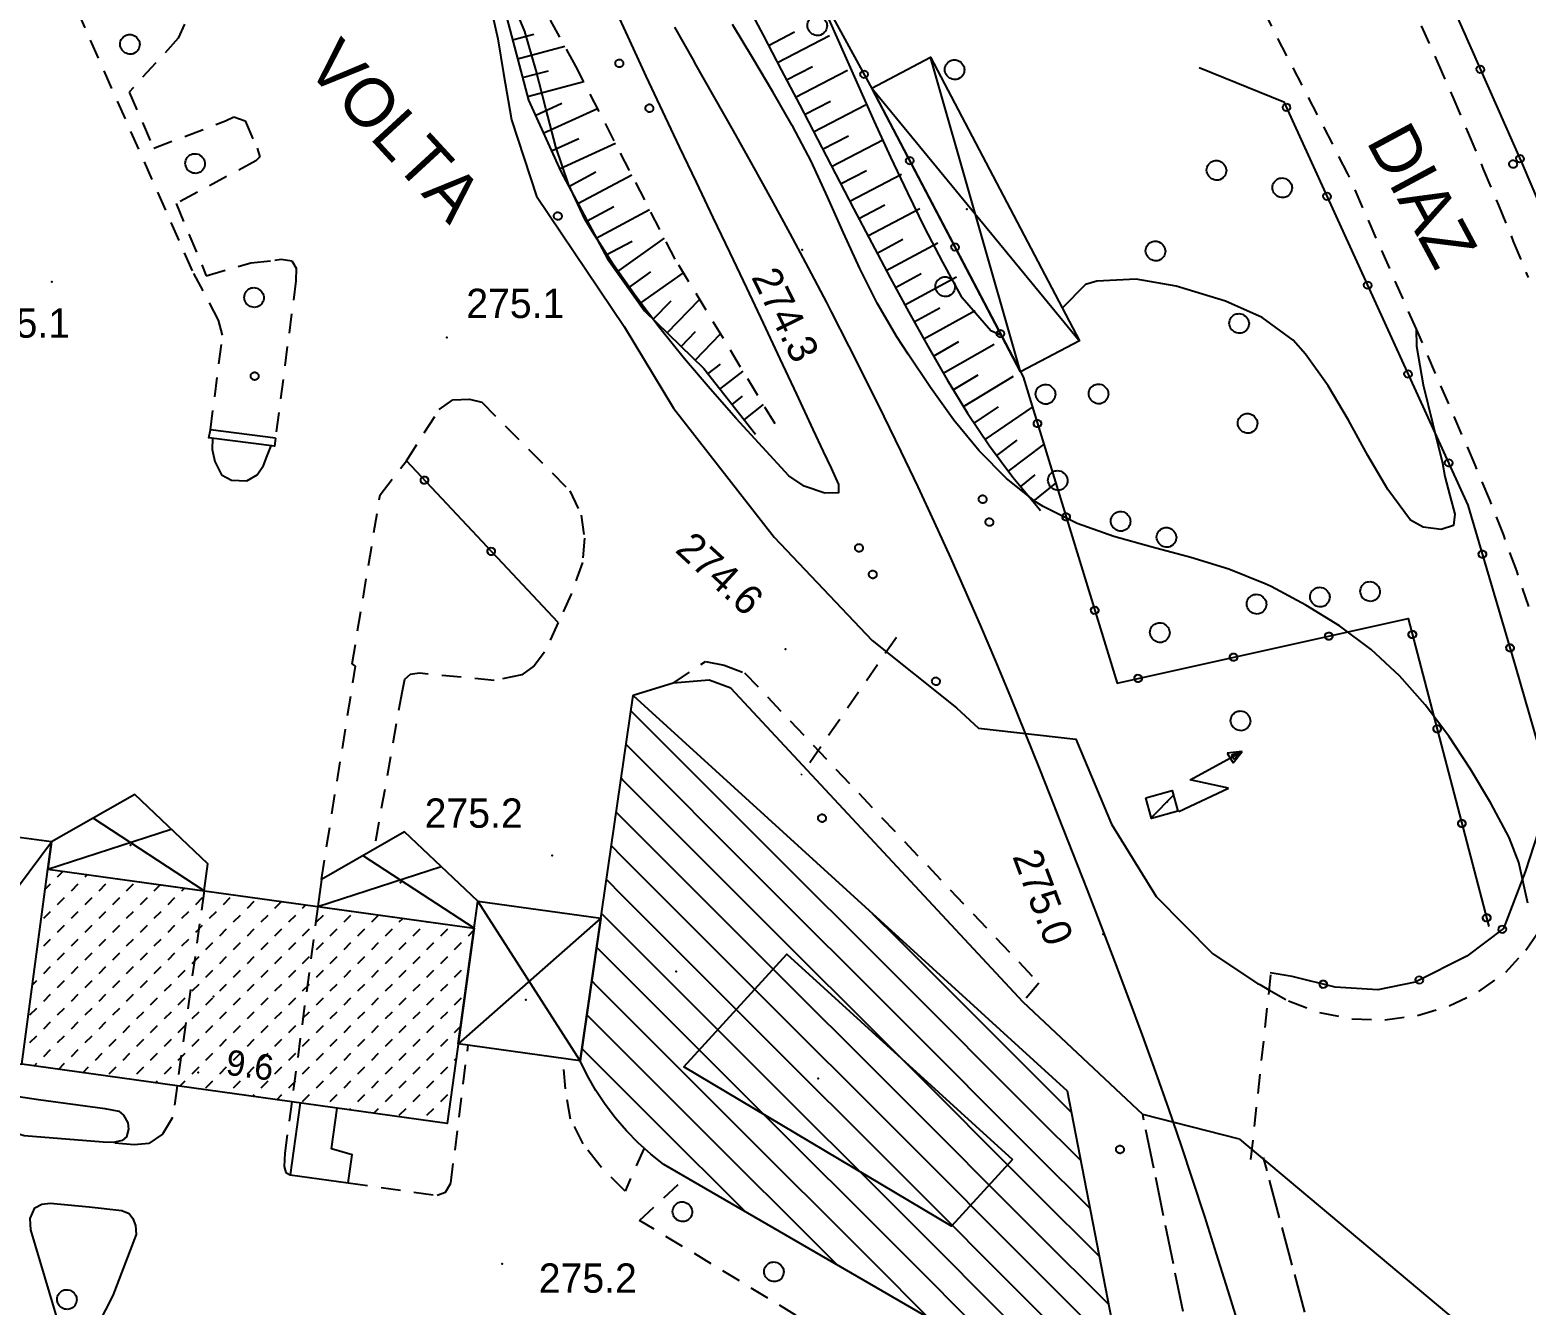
# Model space of a CAD drawing. Extents: x 1518652 to 1519378, y 5069750 to 5070202.
# Drawn here: x 1518920 to 1518996.6, y 5070008.9 to 5070074.2 of the extents above; entities that cross this region are included whole.
import ezdxf

# ---------------------------------------------------------------- set-up
doc = ezdxf.new("R2010")
doc.units = 0
doc.header["$MEASUREMENT"] = 0
for name, pattern in [('L04', [0]), ('L05', [0]), ('L10', [1.7, 1, -0.7]), ('L11', [2.5, 2, -0.5])]:
    doc.linetypes.add(name, pattern=pattern)
for name, color, linetype in [('1100_FSbinario', 5, 'Continuous'), ('1234_FSPassliv', 2, 'L10'), ('2310_SU', 2, 'Continuous'), ('2321_PEDmarciap', 1, 'L10'), ('2323_PEDspartit', 1, 'Continuous'), ('3007_TETTOIE', 2, 'Continuous'), ('3009_VolumiTec', 2, 'Continuous'), ('3016_BOXmur', 2, 'Continuous'), ('3040_CARRAI', 2, 'L10'), ('3050_MURO', 1, 'Continuous'), ('3051_MURIdivis', 1, 'L05'), ('3054_CANCmuro', 1, 'L04'), ('3415_EDInuffici', 3, 'Continuous'), ('3844_ILL', 4, 'Continuous'), ('3854_MTtr', 4, 'Continuous'), ('3856_CABINEaper', 2, 'Continuous'), ('5100_ALBERO', 1, 'Continuous'), ('5300_LIMcoltagr', 1, 'L11'), ('5651_VIALETTI', 1, 'L10'), ('7012_CLInter', 6, 'Continuous'), ('7111_SCARciglio', 1, 'Continuous'), ('7112_SCARpiede', 1, 'L10'), ('7113_SCARvest', 6, 'Continuous'), ('8321_PQTerra', 2, 'Continuous'), ('8322_Qmpiede', 2, 'Continuous'), ('8324_altezza', 1, 'Continuous'), ('SCM_Campiture', 1, 'Continuous'), ('SCM_Diagonali', 6, 'Continuous'), ('T301_ViabUrb', 2, 'Continuous')]:
    doc.layers.add(name, color=color, linetype=linetype)
doc.styles.add('Style00', font='Leroy', dxfattribs={"height": 0.2})

# ---------------------------------------------------------------- blocks, each defined once
blk = doc.blocks.new('S37')
at = {"linetype": 'Continuous'}
for p, q in [((-0.99, -0.01), (-0.97, 0.17)), ((-0.97, 0.17), (-0.93, 0.33)), ((-0.93, 0.33), (-0.87, 0.47)), ((-0.87, 0.47), (-0.79, 0.6)), ((-0.79, 0.6), (-0.68, 0.71)), ((-0.68, 0.71), (-0.58, 0.8)), ((-0.58, 0.8), (-0.49, 0.87)), ((-0.49, 0.87), (-0.37, 0.93)), ((-0.37, 0.93), (-0.26, 0.97)), ((-0.26, 0.97), (-0.13, 0.99)), ((-0.13, 0.99), (-0.01, 1)), ((-0.01, 1), (0.15, 0.99)), ((0.15, 0.99), (0.35, 0.94)), ((0.35, 0.94), (0.55, 0.82)), ((0.55, 0.82), (0.68, 0.73)), ((0.68, 0.73), (0.77, 0.62)), ((0.77, 0.62), (0.87, 0.5)), ((0.87, 0.5), (0.93, 0.39)), ((0.93, 0.39), (0.99, 0.23)), ((0.99, 0.23), (1.01, 0.09)), ((1.01, 0.09), (1.03, -0.03)), ((-0.97, -0.15), (-0.99, -0.01)), ((-0.94, -0.26), (-0.97, -0.15)), ((-0.9, -0.4), (-0.94, -0.26)), ((-0.84, -0.51), (-0.9, -0.4)), ((-0.78, -0.61), (-0.84, -0.51)), ((-0.66, -0.71), (-0.78, -0.61)), ((-0.57, -0.8), (-0.66, -0.71)), ((-0.49, -0.87), (-0.57, -0.8)), ((-0.36, -0.93), (-0.49, -0.87)), ((-0.22, -0.98), (-0.36, -0.93)), ((-0.06, -1.01), (-0.22, -0.98)), ((0.07, -1.02), (-0.06, -1.01)), ((0.22, -1.01), (0.07, -1.02)), ((0.36, -0.97), (0.22, -1.01)), ((0.52, -0.89), (0.36, -0.97)), ((0.65, -0.81), (0.52, -0.89)), ((0.78, -0.68), (0.65, -0.81)), ((0.87, -0.56), (0.78, -0.68)), ((0.93, -0.45), (0.87, -0.56)), ((0.98, -0.3), (0.93, -0.45)), ((1.01, -0.17), (0.98, -0.3)), ((1.03, -0.03), (1.01, -0.17))]:
    blk.add_line(p, q, dxfattribs=at)
blk = doc.blocks.new('Q0050013')
at = {"linetype": 'Continuous'}
for p, q in [((-0.194, -0.003), (-0.17, 0.098)), ((-0.17, 0.098), (-0.099, 0.169)), ((-0.099, 0.169), (-0.001, 0.195)), ((-0.001, 0.195), (0.096, 0.17)), ((0.096, 0.17), (0.169, 0.1)), ((0.169, 0.1), (0.197, -0.001)), ((-0.162, -0.108), (-0.194, -0.003)), ((-0.096, -0.171), (-0.162, -0.108)), ((0.001, -0.196), (-0.096, -0.171)), ((0.097, -0.17), (0.001, -0.196)), ((0.168, -0.1), (0.097, -0.17)), ((0.197, -0.001), (0.168, -0.1))]:
    blk.add_line(p, q, dxfattribs=at)
blk = doc.blocks.new('CAMP_25B04204')
at = {"layer": 'SCM_Campiture', "linetype": 'Continuous'}
blk.add_line((1518977.438, 5070033.897), (1518978.577, 5070035.036), dxfattribs=at)
blk = doc.blocks.new('CAMP_71906FF9')
at = {"layer": 'SCM_Campiture', "linetype": 'Continuous'}
for p, q in [((1518921.453, 5070030.854), (1518921.742, 5070031.143)), ((1518920.817, 5070030.217), (1518921.1, 5070030.5)), ((1518922.16, 5070030.147), (1518922.514, 5070030.5)), ((1518922.868, 5070030.854), (1518922.984, 5070030.97)), ((1518923.575, 5070030.147), (1518923.928, 5070030.5)), ((1518924.989, 5070030.147), (1518925.342, 5070030.5)), ((1518926.403, 5070030.147), (1518926.709, 5070030.453)), ((1518927.817, 5070030.147), (1518927.951, 5070030.28)), ((1518921.453, 5070029.44), (1518921.807, 5070029.793)), ((1518922.868, 5070029.44), (1518923.221, 5070029.793)), ((1518924.282, 5070029.44), (1518924.635, 5070029.793)), ((1518925.696, 5070029.44), (1518926.05, 5070029.793)), ((1518927.11, 5070029.44), (1518927.464, 5070029.793)), ((1518928.524, 5070029.44), (1518928.878, 5070029.793)), ((1518929.939, 5070029.44), (1518930.292, 5070029.793)), ((1518931.168, 5070029.255), (1518931.521, 5070029.608)), ((1518932.582, 5070029.255), (1518932.917, 5070029.59)), ((1518920.746, 5070028.733), (1518921.1, 5070029.086)), ((1518922.16, 5070028.733), (1518922.514, 5070029.086)), ((1518923.575, 5070028.733), (1518923.928, 5070029.086)), ((1518924.989, 5070028.733), (1518925.342, 5070029.086)), ((1518926.403, 5070028.733), (1518926.757, 5070029.086)), ((1518927.817, 5070028.733), (1518928.171, 5070029.086)), ((1518929.232, 5070028.733), (1518929.585, 5070029.086)), ((1518930.461, 5070028.547), (1518930.814, 5070028.901)), ((1518931.875, 5070028.547), (1518932.228, 5070028.901)), ((1518933.289, 5070028.547), (1518933.643, 5070028.901)), ((1518933.996, 5070029.255), (1518934.159, 5070029.417)), ((1518934.703, 5070028.547), (1518935.057, 5070028.901)), ((1518936.117, 5070028.547), (1518936.471, 5070028.901)), ((1518937.532, 5070028.547), (1518937.884, 5070028.9)), ((1518938.946, 5070028.547), (1518939.126, 5070028.727)), ((1518921.453, 5070028.025), (1518921.807, 5070028.379)), ((1518922.868, 5070028.025), (1518923.221, 5070028.379)), ((1518924.282, 5070028.025), (1518924.635, 5070028.379)), ((1518925.696, 5070028.025), (1518926.05, 5070028.379)), ((1518927.11, 5070028.025), (1518927.464, 5070028.379)), ((1518928.524, 5070028.025), (1518928.878, 5070028.379)), ((1518929.753, 5070027.84), (1518930.107, 5070028.194)), ((1518931.168, 5070027.84), (1518931.521, 5070028.194)), ((1518932.582, 5070027.84), (1518932.935, 5070028.194)), ((1518933.996, 5070027.84), (1518934.35, 5070028.194)), ((1518935.41, 5070027.84), (1518935.764, 5070028.194)), ((1518936.825, 5070027.84), (1518937.178, 5070028.194)), ((1518938.239, 5070027.84), (1518938.592, 5070028.194)), ((1518939.653, 5070027.84), (1518940.007, 5070028.194)), ((1518940.36, 5070028.547), (1518940.367, 5070028.555)), ((1518941.067, 5070027.84), (1518941.421, 5070028.194)), ((1518942.481, 5070027.84), (1518942.76, 5070028.119)), ((1518920.746, 5070027.318), (1518921.1, 5070027.672)), ((1518922.16, 5070027.318), (1518922.514, 5070027.672)), ((1518923.575, 5070027.318), (1518923.928, 5070027.672)), ((1518924.989, 5070027.318), (1518925.342, 5070027.672)), ((1518926.403, 5070027.318), (1518926.757, 5070027.672)), ((1518927.817, 5070027.318), (1518928.171, 5070027.672)), ((1518929.046, 5070027.133), (1518929.4, 5070027.487)), ((1518930.461, 5070027.133), (1518930.814, 5070027.487)), ((1518931.875, 5070027.133), (1518932.228, 5070027.487)), ((1518933.289, 5070027.133), (1518933.643, 5070027.487)), ((1518934.703, 5070027.133), (1518935.057, 5070027.487)), ((1518936.117, 5070027.133), (1518936.471, 5070027.487)), ((1518937.532, 5070027.133), (1518937.885, 5070027.487)), ((1518938.946, 5070027.133), (1518939.299, 5070027.487)), ((1518940.36, 5070027.133), (1518940.714, 5070027.487)), ((1518941.774, 5070027.133), (1518942.128, 5070027.487)), ((1518920.383, 5070026.955), (1518920.393, 5070026.965)), ((1518921.453, 5070026.611), (1518921.807, 5070026.965)), ((1518922.868, 5070026.611), (1518923.221, 5070026.965)), ((1518924.282, 5070026.611), (1518924.635, 5070026.965)), ((1518925.696, 5070026.611), (1518926.05, 5070026.965)), ((1518927.11, 5070026.611), (1518927.464, 5070026.965)), ((1518928.339, 5070026.426), (1518928.693, 5070026.78)), ((1518929.753, 5070026.426), (1518930.107, 5070026.78)), ((1518931.168, 5070026.426), (1518931.521, 5070026.78)), ((1518932.582, 5070026.426), (1518932.935, 5070026.78)), ((1518933.996, 5070026.426), (1518934.35, 5070026.78)), ((1518935.41, 5070026.426), (1518935.764, 5070026.78)), ((1518936.825, 5070026.426), (1518937.178, 5070026.78)), ((1518938.239, 5070026.426), (1518938.592, 5070026.78)), ((1518939.653, 5070026.426), (1518940.007, 5070026.78)), ((1518941.067, 5070026.426), (1518941.421, 5070026.78)), ((1518942.481, 5070026.426), (1518942.532, 5070026.477)), ((1518920.746, 5070025.904), (1518921.1, 5070026.258)), ((1518922.16, 5070025.904), (1518922.514, 5070026.258)), ((1518923.575, 5070025.904), (1518923.928, 5070026.258)), ((1518924.989, 5070025.904), (1518925.342, 5070026.258)), ((1518926.403, 5070025.904), (1518926.757, 5070026.258)), ((1518927.632, 5070025.719), (1518927.986, 5070026.073)), ((1518929.046, 5070025.719), (1518929.4, 5070026.073)), ((1518930.461, 5070025.719), (1518930.814, 5070026.073)), ((1518931.875, 5070025.719), (1518932.228, 5070026.073)), ((1518933.289, 5070025.719), (1518933.643, 5070026.073)), ((1518934.703, 5070025.719), (1518935.057, 5070026.073)), ((1518936.117, 5070025.719), (1518936.471, 5070026.073)), ((1518937.532, 5070025.719), (1518937.885, 5070026.073)), ((1518938.946, 5070025.719), (1518939.299, 5070026.073)), ((1518940.36, 5070025.719), (1518940.714, 5070026.073)), ((1518941.774, 5070025.719), (1518942.128, 5070026.073)), ((1518920.166, 5070025.324), (1518920.393, 5070025.551)), ((1518921.453, 5070025.197), (1518921.807, 5070025.551)), ((1518922.868, 5070025.197), (1518923.221, 5070025.551)), ((1518924.282, 5070025.197), (1518924.635, 5070025.551)), ((1518925.696, 5070025.197), (1518926.05, 5070025.551)), ((1518926.925, 5070025.012), (1518927.279, 5070025.365)), ((1518928.339, 5070025.012), (1518928.693, 5070025.365)), ((1518929.753, 5070025.012), (1518930.107, 5070025.365)), ((1518931.168, 5070025.012), (1518931.521, 5070025.365)), ((1518932.582, 5070025.012), (1518932.935, 5070025.365)), ((1518933.996, 5070025.012), (1518934.35, 5070025.365)), ((1518935.41, 5070025.012), (1518935.764, 5070025.365)), ((1518936.825, 5070025.012), (1518937.178, 5070025.365)), ((1518938.239, 5070025.012), (1518938.592, 5070025.365)), ((1518939.653, 5070025.012), (1518940.007, 5070025.365)), ((1518941.067, 5070025.012), (1518941.421, 5070025.365)), ((1518920.039, 5070023.783), (1518920.393, 5070024.136)), ((1518920.746, 5070024.49), (1518921.1, 5070024.843)), ((1518921.453, 5070023.783), (1518921.807, 5070024.136)), ((1518922.16, 5070024.49), (1518922.514, 5070024.843)), ((1518922.868, 5070023.783), (1518923.221, 5070024.136)), ((1518923.575, 5070024.49), (1518923.928, 5070024.843)), ((1518924.282, 5070023.783), (1518924.635, 5070024.136)), ((1518924.989, 5070024.49), (1518925.342, 5070024.843)), ((1518926.218, 5070024.305), (1518926.572, 5070024.658)), ((1518927.632, 5070024.305), (1518927.986, 5070024.658)), ((1518929.046, 5070024.305), (1518929.4, 5070024.658)), ((1518930.461, 5070024.305), (1518930.814, 5070024.658)), ((1518931.875, 5070024.305), (1518932.228, 5070024.658)), ((1518933.289, 5070024.305), (1518933.643, 5070024.658)), ((1518934.703, 5070024.305), (1518935.057, 5070024.658)), ((1518936.117, 5070024.305), (1518936.471, 5070024.658)), ((1518937.532, 5070024.305), (1518937.885, 5070024.658)), ((1518938.946, 5070024.305), (1518939.299, 5070024.658)), ((1518940.36, 5070024.305), (1518940.714, 5070024.658)), ((1518941.774, 5070024.305), (1518942.128, 5070024.658)), ((1518920.746, 5070023.076), (1518921.1, 5070023.429)), ((1518922.16, 5070023.076), (1518922.514, 5070023.429)), ((1518923.575, 5070023.076), (1518923.928, 5070023.429)), ((1518925.511, 5070023.598), (1518925.864, 5070023.951)), ((1518926.925, 5070023.598), (1518927.279, 5070023.951)), ((1518928.339, 5070023.598), (1518928.693, 5070023.951)), ((1518929.753, 5070023.598), (1518930.107, 5070023.951)), ((1518931.168, 5070023.598), (1518931.521, 5070023.951)), ((1518932.582, 5070023.598), (1518932.935, 5070023.951)), ((1518933.996, 5070023.598), (1518934.35, 5070023.951)), ((1518935.41, 5070023.598), (1518935.764, 5070023.951)), ((1518936.825, 5070023.598), (1518937.178, 5070023.951)), ((1518938.239, 5070023.598), (1518938.592, 5070023.951)), ((1518939.653, 5070023.598), (1518940.007, 5070023.951)), ((1518941.067, 5070023.598), (1518941.421, 5070023.951)), ((1518920.039, 5070022.369), (1518920.393, 5070022.722)), ((1518921.453, 5070022.369), (1518921.807, 5070022.722)), ((1518922.868, 5070022.369), (1518923.221, 5070022.722)), ((1518924.804, 5070022.891), (1518925.157, 5070023.244)), ((1518926.218, 5070022.891), (1518926.572, 5070023.244)), ((1518927.632, 5070022.891), (1518927.986, 5070023.244)), ((1518929.046, 5070022.891), (1518929.4, 5070023.244)), ((1518930.461, 5070022.891), (1518930.814, 5070023.244)), ((1518931.875, 5070022.891), (1518932.228, 5070023.244)), ((1518933.289, 5070022.891), (1518933.643, 5070023.244)), ((1518934.703, 5070022.891), (1518935.057, 5070023.244)), ((1518936.117, 5070022.891), (1518936.471, 5070023.244)), ((1518937.532, 5070022.891), (1518937.885, 5070023.244)), ((1518938.946, 5070022.891), (1518939.299, 5070023.244)), ((1518940.36, 5070022.891), (1518940.714, 5070023.244)), ((1518941.774, 5070022.891), (1518942.077, 5070023.193)), ((1518920.746, 5070021.661), (1518921.1, 5070022.015)), ((1518922.16, 5070021.661), (1518922.514, 5070022.015)), ((1518923.39, 5070021.476), (1518923.743, 5070021.83)), ((1518924.097, 5070022.183), (1518924.45, 5070022.537)), ((1518924.804, 5070021.476), (1518925.157, 5070021.83)), ((1518925.511, 5070022.183), (1518925.864, 5070022.537)), ((1518926.218, 5070021.476), (1518926.572, 5070021.83)), ((1518926.925, 5070022.183), (1518927.279, 5070022.537)), ((1518927.632, 5070021.476), (1518927.986, 5070021.83)), ((1518928.339, 5070022.183), (1518928.693, 5070022.537)), ((1518929.046, 5070021.476), (1518929.4, 5070021.83)), ((1518929.753, 5070022.183), (1518930.107, 5070022.537)), ((1518930.461, 5070021.476), (1518930.814, 5070021.83)), ((1518931.168, 5070022.183), (1518931.521, 5070022.537)), ((1518931.875, 5070021.476), (1518932.228, 5070021.83)), ((1518932.582, 5070022.183), (1518932.935, 5070022.537)), ((1518933.289, 5070021.476), (1518933.643, 5070021.83)), ((1518933.996, 5070022.183), (1518934.35, 5070022.537)), ((1518934.703, 5070021.476), (1518935.057, 5070021.83)), ((1518935.41, 5070022.183), (1518935.764, 5070022.537)), ((1518936.117, 5070021.476), (1518936.471, 5070021.83)), ((1518936.825, 5070022.183), (1518937.178, 5070022.537)), ((1518937.532, 5070021.476), (1518937.885, 5070021.83)), ((1518938.239, 5070022.183), (1518938.592, 5070022.537)), ((1518938.946, 5070021.476), (1518939.299, 5070021.83)), ((1518939.653, 5070022.183), (1518940.007, 5070022.537)), ((1518940.36, 5070021.476), (1518940.714, 5070021.83)), ((1518941.067, 5070022.183), (1518941.421, 5070022.537)), ((1518920.256, 5070021.171), (1518920.393, 5070021.308)), ((1518921.497, 5070020.998), (1518921.807, 5070021.308)), ((1518922.739, 5070020.826), (1518923.036, 5070021.123)), ((1518924.097, 5070020.769), (1518924.45, 5070021.123)), ((1518925.511, 5070020.769), (1518925.864, 5070021.123)), ((1518926.925, 5070020.769), (1518927.279, 5070021.123)), ((1518928.339, 5070020.769), (1518928.693, 5070021.123)), ((1518929.753, 5070020.769), (1518930.107, 5070021.123)), ((1518931.168, 5070020.769), (1518931.521, 5070021.123)), ((1518932.582, 5070020.769), (1518932.935, 5070021.123)), ((1518933.996, 5070020.769), (1518934.35, 5070021.123)), ((1518935.41, 5070020.769), (1518935.764, 5070021.123)), ((1518936.825, 5070020.769), (1518937.178, 5070021.123)), ((1518938.239, 5070020.769), (1518938.592, 5070021.123)), ((1518939.653, 5070020.769), (1518940.007, 5070021.123)), ((1518941.067, 5070020.769), (1518941.421, 5070021.123)), ((1518941.774, 5070021.476), (1518941.849, 5070021.551)), ((1518926.464, 5070020.308), (1518926.572, 5070020.416)), ((1518927.705, 5070020.135), (1518927.986, 5070020.416)), ((1518929.046, 5070020.062), (1518929.4, 5070020.416)), ((1518930.461, 5070020.062), (1518930.814, 5070020.416)), ((1518931.875, 5070020.062), (1518932.228, 5070020.416)), ((1518933.289, 5070020.062), (1518933.643, 5070020.416)), ((1518934.703, 5070020.062), (1518935.057, 5070020.416)), ((1518936.117, 5070020.062), (1518936.471, 5070020.416)), ((1518937.532, 5070020.062), (1518937.885, 5070020.416)), ((1518938.946, 5070020.062), (1518939.299, 5070020.416)), ((1518940.36, 5070020.062), (1518940.714, 5070020.416)), ((1518931.43, 5070019.618), (1518931.521, 5070019.709)), ((1518932.672, 5070019.445), (1518932.935, 5070019.709)), ((1518933.996, 5070019.355), (1518934.35, 5070019.709)), ((1518935.41, 5070019.355), (1518935.764, 5070019.709)), ((1518936.825, 5070019.355), (1518937.178, 5070019.709)), ((1518938.239, 5070019.355), (1518938.592, 5070019.709)), ((1518939.653, 5070019.355), (1518940.007, 5070019.709)), ((1518941.067, 5070019.355), (1518941.421, 5070019.709)), ((1518936.397, 5070018.927), (1518936.471, 5070019.001)), ((1518937.639, 5070018.755), (1518937.885, 5070019.001)), ((1518938.946, 5070018.648), (1518939.299, 5070019.001)), ((1518940.36, 5070018.648), (1518940.714, 5070019.001)), ((1518941.364, 5070018.237), (1518941.393, 5070018.267))]:
    blk.add_line(p, q, dxfattribs=at)
blk = doc.blocks.new('CAMP_F922165A')
at = {"layer": 'SCM_Campiture', "linetype": 'Continuous'}
for p, q in [((1518957.44, 5070032.719), (1518950.802, 5070039.357)), ((1518957.44, 5070030.739), (1518950.551, 5070037.628)), ((1518950.369, 5070035.83), (1518950.301, 5070035.899)), ((1518957.44, 5070028.759), (1518950.369, 5070035.83)), ((1518950.369, 5070033.851), (1518950.05, 5070034.17)), ((1518957.44, 5070026.779), (1518950.369, 5070033.851)), ((1518964.511, 5070025.648), (1518957.44, 5070032.719)), ((1518950.369, 5070031.871), (1518949.799, 5070032.441)), ((1518957.44, 5070024.8), (1518950.369, 5070031.871)), ((1518950.369, 5070029.891), (1518949.548, 5070030.712)), ((1518964.511, 5070023.668), (1518957.44, 5070030.739)), ((1518957.44, 5070022.82), (1518950.369, 5070029.891)), ((1518950.369, 5070027.911), (1518949.297, 5070028.983)), ((1518964.511, 5070021.688), (1518957.44, 5070028.759)), ((1518964.511, 5070027.628), (1518963.172, 5070028.967)), ((1518950.369, 5070025.931), (1518949.046, 5070027.254)), ((1518957.44, 5070020.84), (1518950.369, 5070027.911)), ((1518971.583, 5070020.557), (1518964.511, 5070027.628)), ((1518964.511, 5070019.708), (1518957.44, 5070026.779)), ((1518957.44, 5070018.86), (1518950.369, 5070025.931)), ((1518971.583, 5070018.577), (1518964.511, 5070025.648)), ((1518949.036, 5070025.284), (1518948.795, 5070025.525)), ((1518956.107, 5070018.213), (1518949.036, 5070025.284)), ((1518964.511, 5070017.729), (1518957.44, 5070024.8)), ((1518954.127, 5070018.213), (1518948.544, 5070023.796)), ((1518971.583, 5070016.597), (1518964.511, 5070023.668)), ((1518964.511, 5070015.749), (1518957.44, 5070022.82)), ((1518952.147, 5070018.213), (1518948.293, 5070022.067)), ((1518971.583, 5070014.617), (1518964.511, 5070021.688)), ((1518964.511, 5070013.769), (1518957.44, 5070020.84)), ((1518973.335, 5070018.804), (1518971.583, 5070020.557)), ((1518971.583, 5070012.637), (1518964.511, 5070019.708)), ((1518964.511, 5070011.789), (1518957.44, 5070018.86)), ((1518956.625, 5070013.735), (1518952.147, 5070018.213)), ((1518961.198, 5070011.142), (1518954.127, 5070018.213)), ((1518963.178, 5070011.142), (1518956.107, 5070018.213)), ((1518973.812, 5070016.348), (1518971.583, 5070018.577)), ((1518971.583, 5070010.657), (1518964.511, 5070017.729)), ((1518974.288, 5070013.892), (1518971.583, 5070016.597)), ((1518971.583, 5070008.678), (1518964.511, 5070015.749)), ((1518974.765, 5070011.435), (1518971.583, 5070014.617)), ((1518971.583, 5070006.698), (1518964.511, 5070013.769)), ((1518975.241, 5070008.979), (1518971.583, 5070012.637)), ((1518961.338, 5070011.002), (1518961.198, 5070011.142)), ((1518966.052, 5070008.269), (1518963.178, 5070011.142)), ((1518970.58, 5070005.72), (1518964.511, 5070011.789)), ((1518975.718, 5070006.522), (1518971.583, 5070010.657)), ((1518976.194, 5070004.066), (1518971.583, 5070008.678)), ((1518976.671, 5070001.61), (1518971.583, 5070006.698)), ((1518977.147, 5069999.153), (1518974.696, 5070001.604))]:
    blk.add_line(p, q, dxfattribs=at)
blk = doc.blocks.new('S45')
at = {"linetype": 'Continuous'}
for p, q in [((0.029, 1.729), (2.018, 4)), ((2.018, 4), (1.323, 3.665)), ((2.018, 4), (1.568, 3.637)), ((1.759, 3.501), (2.018, 4)), ((1.787, 3.31), (2.018, 4)), ((1.323, 3.665), (1.787, 3.31)), ((1.568, 3.637), (1.759, 3.501)), ((2.018, 2), (0.029, 1.729)), ((0.042, 0), (2.018, 2))]:
    blk.add_line(p, q, dxfattribs=at)

msp = doc.modelspace()

# ---------------------------------------------------------------- linework, layer by layer
at = {"layer": '1100_FSbinario', "color": 18, "linetype": 'Continuous', "true_color": 0x000000}
msp.add_polyline3d([(1518981.962, 5070007.74, 275.231), (1518981.377, 5070009.653, 275.224), (1518980.779, 5070011.563, 275.217), (1518980.169, 5070013.469, 275.21), (1518979.548, 5070015.37, 275.203), (1518978.978, 5070017.086, 275.196), (1518978.332, 5070018.978, 275.176), (1518977.668, 5070020.864, 275.155), (1518976.987, 5070022.744, 275.135), (1518976.292, 5070024.62, 275.114), (1518975.585, 5070026.491, 275.094), (1518974.869, 5070028.36, 275.073), (1518974.146, 5070030.225, 275.053), (1518973.418, 5070032.089, 275.032), (1518972.688, 5070033.951, 275.012), (1518972.482, 5070034.476, 275.006), (1518971.748, 5070036.337, 274.944), (1518971.004, 5070038.193, 274.883), (1518970.248, 5070040.046, 274.822), (1518969.48, 5070041.893, 274.76), (1518968.697, 5070043.734, 274.699), (1518967.898, 5070045.567, 274.637), (1518967.173, 5070047.19, 274.583), (1518966.342, 5070049.009, 274.559), (1518965.496, 5070050.821, 274.534), (1518964.636, 5070052.628, 274.51), (1518963.763, 5070054.428, 274.486), (1518962.877, 5070056.221, 274.462), (1518961.979, 5070058.009, 274.437), (1518961.069, 5070059.79, 274.413), (1518960.824, 5070060.265, 274.407), (1518959.896, 5070062.036, 274.361), (1518958.952, 5070063.799, 274.314), (1518957.994, 5070065.554, 274.268), (1518957.024, 5070067.304, 274.222), (1518956.046, 5070069.049, 274.176), (1518955.063, 5070070.792, 274.13), (1518954.078, 5070072.532, 274.084), (1518954.031, 5070072.614, 274.082), (1518953.046, 5070074.355, 274.083)], dxfattribs=at)
at = {"layer": '1234_FSPassliv', "color": 18, "linetype": 'L10', "true_color": 0x000000}
for points in [[(1518964.386, 5070043.105, 275.006), (1518959.517, 5070036.056, 274.942)], [(1518983.536, 5070025.831, 274.907), (1518982.5, 5070016.183, 275.175)]]:
    msp.add_polyline3d(points, dxfattribs=at)
at = {"layer": '2310_SU', "color": 18, "linetype": 'Continuous', "true_color": 0x000000}
for points in [[(1518942.182, 5070077.24, 274.851), (1518943.212, 5070075.952, 274.88), (1518943.712, 5070074.969, 274.9), (1518943.983, 5070073.751, 274.921), (1518944.282, 5070071.977, 274.942), (1518944.686, 5070069.612, 274.978), (1518945.97, 5070065.701, 275.034), (1518950.453, 5070059.033, 274.985), (1518952.979, 5070054.846, 274.893), (1518958.136, 5070048.246, 274.823), (1518963.143, 5070042.955, 274.914), (1518967.472, 5070039.506, 274.928), (1518968.588, 5070038.475, 274.879), (1518973.57, 5070037.906, 274.893), (1518975.396, 5070033.556, 274.964), (1518977.688, 5070029.849, 275.041), (1518980.585, 5070026.922, 275.069), (1518982.872, 5070025.393, 275.076), (1518982.987, 5070025.338, 274.823), (1518983.454, 5070025.071, 274.823)], [(1518981.957, 5070017.429, 275.217), (1518976.996, 5070018.692, 275.246), (1518970.87, 5070024.439, 275.147), (1518955.911, 5070040.513, 275.182), (1518954.802, 5070040.925, 275.274), (1518952.969, 5070040.777, 275.323), (1518950.915, 5070040.136, 274.935)], [(1518981.957, 5070017.429, 275.217), (1518999.211, 5070002.936, 275.105), (1519031.221, 5069973.758, 276.268)]]:
    msp.add_polyline3d(points, dxfattribs=at)
at = {"layer": '2321_PEDmarciap', "color": 18, "linetype": 'L10', "true_color": 0x000000}
for points in [[(1518996.76, 5070044.689, 273.61), (1518996.138, 5070046.528, 273.61), (1518995.472, 5070048.351, 273.61), (1518994.762, 5070050.157, 273.61), (1518994.009, 5070051.946, 273.61), (1518991.009, 5070058.89, 271.889), (1518987.501, 5070066.851, 271.621), (1518981.394, 5070078.665, 270.958), (1518972.426, 5070093.977, 270.408), (1518967.326, 5070102.195, 270.07), (1518962.745, 5070109.302, 269.724), (1518953.821, 5070120.594, 269.559)], [(1518929.28, 5070053.741, 275.26), (1518929.899, 5070058.581, 275.161), (1518929.686, 5070059.352, 275.14), (1518928.363, 5070061.886, 275.224), (1518920.89, 5070078.777, 275.704)], [(1518927.958, 5070074.507, 275.45), (1518927.627, 5070073.787, 275.436), (1518925.118, 5070071.033, 275.366), (1518926.375, 5070068.163, 275.38), (1518930.057, 5070069.559, 275.358), (1518930.482, 5070069.768, 275.366), (1518931.06, 5070069.563, 275.373), (1518931.663, 5070068.16, 275.38), (1518931.8, 5070067.722, 275.358), (1518931.606, 5070067.514, 275.323), (1518927.517, 5070065.327, 275.309), (1518929.065, 5070061.629, 275.316), (1518931.35, 5070062.293, 275.26), (1518932.57, 5070062.422, 275.274), (1518932.899, 5070062.485, 275.281), (1518933.448, 5070062.388, 275.288), (1518933.662, 5070062.02, 275.309), (1518933.65, 5070061.374, 275.323), (1518932.606, 5070053.32, 275.323)], [(1518991.249, 5070074.429, 271.532), (1518992.062, 5070072.603, 271.64), (1518992.862, 5070070.77, 271.747), (1518993.65, 5070068.931, 271.854), (1518994.429, 5070067.087, 271.961), (1518995.2, 5070065.24, 272.069), (1518995.966, 5070063.391, 272.176), (1518996.729, 5070061.541, 272.283)], [(1518934.957, 5070030.72, 275.048), (1518936.703, 5070041.634, 275.334), (1518936.536, 5070041.768, 275.334), (1518937.966, 5070050.418, 275.337), (1518939.306, 5070052.149, 275.287), (1518940.986, 5070054.788, 275.29), (1518941.69, 5070055.281, 275.291), (1518942.534, 5070055.306, 275.292), (1518943.168, 5070055.158, 275.292), (1518947.671, 5070050.626, 275.295), (1518948.258, 5070049.37, 275.296), (1518948.422, 5070048.188, 275.296), (1518948.328, 5070046.956, 275.297), (1518947.742, 5070045.331, 275.297), (1518947.075, 5070043.876, 275.133), (1518946.384, 5070042.353, 275.306), (1518945.85, 5070041.667, 275.396), (1518945.21, 5070041.205, 275.478), (1518943.807, 5070040.912, 275.471), (1518939.973, 5070041.283, 275.464), (1518939.502, 5070041.213, 275.476), (1518939.207, 5070040.956, 275.485), (1518939.084, 5070040.356, 275.415), (1518937.656, 5070032.261, 275.318)], [(1518952.969, 5070040.777, 275.323), (1518954.614, 5070041.887, 275.246), (1518955.577, 5070041.69, 275.272), (1518956.618, 5070041.302, 275.302), (1518971.673, 5070025.418, 275.128), (1518970.87, 5070024.439, 275.147)], [(1518983.454, 5070025.071, 274.823), (1518984.456, 5070024.501, 274.823), (1518986.041, 5070023.913, 274.823), (1518987.701, 5070023.588, 274.823), (1518989.391, 5070023.535, 274.823), (1518991.067, 5070023.756, 274.823), (1518992.686, 5070024.245, 274.823), (1518994.205, 5070024.989, 274.823), (1518995.583, 5070025.968, 274.823), (1518996.607, 5070027.102, 274.357), (1518997.475, 5070028.359, 274.357)], [(1518936.326, 5070015.187, 275.464), (1518940.878, 5070014.554, 275.256), (1518941.316, 5070014.712, 275.237), (1518941.587, 5070015.179, 275.215), (1518942.467, 5070022.242, 274.921)], [(1518927.57, 5070020.154, 275.048), (1518927.344, 5070018.528, 275.387), (1518926.823, 5070017.679, 275.437), (1518926.132, 5070017.205, 275.479), (1518925.381, 5070017.142, 275.517), (1518923.79, 5070017.274, 275.598)], [(1518933.443, 5070019.338, 275.048), (1518933.081, 5070016.703, 275.209), (1518933.049, 5070016.026, 275.25), (1518933.13, 5070015.714, 275.27), (1518933.356, 5070015.6, 275.285)]]:
    msp.add_polyline3d(points, dxfattribs=at)
at = {"layer": '2323_PEDspartit', "color": 18, "linetype": 'Continuous', "true_color": 0x000000}
for points in [[(1518923.876, 5070018.994, 275.457), (1518924.59, 5070018.861, 275.57), (1518924.833, 5070018.654, 275.619), (1518925.05, 5070018.267, 275.625), (1518925.085, 5070017.945, 275.629), (1518924.988, 5070017.552, 275.633), (1518924.755, 5070017.351, 275.625), (1518924.295, 5070017.252, 275.612), (1518923.79, 5070017.274, 275.598), (1518919.752, 5070017.597, 275.633), (1518918.862, 5070017.871, 275.528), (1518918.532, 5070018.192, 275.538), (1518918.426, 5070018.663, 275.547), (1518918.526, 5070019.056, 275.556), (1518918.662, 5070019.343, 275.586), (1518918.932, 5070019.504, 275.619), (1518919.451, 5070019.616, 275.669), (1518920.476, 5070019.45, 275.725), (1518923.876, 5070018.994, 275.457)], [(1518933.867, 5070019.279, 275.224), (1518933.356, 5070015.6, 275.285), (1518936.326, 5070015.187, 275.464), (1518936.525, 5070016.615, 275.718), (1518935.468, 5070016.938, 275.75), (1518935.757, 5070019.016, 275.563)], [(1518920.088, 5070012.78, 275.288), (1518920.054, 5070013.361, 275.478), (1518920.285, 5070013.907, 275.535), (1518920.647, 5070014.092, 275.569), (1518921.073, 5070014.144, 275.605), (1518923.069, 5070013.953, 275.619), (1518924.741, 5070013.772, 275.507), (1518925.117, 5070013.62, 275.514), (1518925.306, 5070013.362, 275.521), (1518925.434, 5070013.01, 275.521), (1518925.471, 5070012.541, 275.521), (1518924.289, 5070009.414, 275.535), (1518923.143, 5070007.194, 275.457), (1518922.842, 5070006.716, 275.449), (1518922.553, 5070006.55, 275.443), (1518922.199, 5070006.54, 275.432), (1518921.976, 5070006.755, 275.422), (1518921.706, 5070007.342, 275.485), (1518921.282, 5070008.781, 275.521), (1518920.088, 5070012.78, 275.288)]]:
    msp.add_polyline3d(points, dxfattribs=at)
at = {"layer": '3007_TETTOIE', "color": 18, "linetype": 'Continuous', "true_color": 0x000000}
for points in [[(1518970.742, 5070056.71, 272.023), (1518963.125, 5070071.231, 272.023), (1518966.138, 5070072.812, 272.023), (1518973.755, 5070058.291, 272.023)], [(1518920.954, 5070031.252, 275.048), (1518928.956, 5070030.14, 275.048), (1518929.148, 5070031.528, 275.048), (1518925.401, 5070035.073, 275.048), (1518921.139, 5070032.64, 275.048)], [(1518919.625, 5070021.259, 275.076), (1518921.139, 5070032.642, 275.076), (1518919.858, 5070032.813, 275.076), (1518917.295, 5070033.154, 275.076), (1518914.79, 5070033.487, 275.076), (1518913.276, 5070022.103, 275.076)], [(1518934.773, 5070029.332, 275.048), (1518942.774, 5070028.22, 275.048), (1518942.967, 5070029.607, 275.048), (1518939.219, 5070033.153, 275.048), (1518934.957, 5070030.72, 275.048)], [(1518941.955, 5070022.314, 274.921), (1518942.967, 5070029.607, 274.921), (1518949.262, 5070028.745, 274.921), (1518948.202, 5070021.438, 274.921)]]:
    msp.add_polyline3d(points, close=True, dxfattribs=at)
at = {"layer": '3009_VolumiTec', "color": 18, "linetype": 'Continuous', "true_color": 0x000000}
msp.add_polyline3d([(1518970.325, 5070016.39, 278.447), (1518967.217, 5070012.979, 278.447), (1518953.517, 5070021.122, 278.447), (1518958.786, 5070026.904, 278.447)], close=True, dxfattribs=at)
at = {"layer": '3016_BOXmur', "color": 18, "linetype": 'Continuous', "true_color": 0x000000}
msp.add_polyline3d([(1518948.202, 5070021.438, 274.935), (1518950.915, 5070040.136, 274.935), (1518973.122, 5070019.901, 274.935), (1518977.254, 5069998.605, 274.935), (1518976.396, 5069998.4, 274.935), (1518975.766, 5069999.825, 274.935), (1518974.997, 5070001.179, 274.935), (1518974.097, 5070002.451, 274.935), (1518973.075, 5070003.626, 274.935), (1518971.94, 5070004.693, 274.935), (1518970.705, 5070005.643, 274.935), (1518969.382, 5070006.464, 274.935), (1518967.983, 5070007.149, 274.935), (1518952.493, 5070016.131, 274.935), (1518951.816, 5070016.665, 274.935), (1518951.174, 5070017.24, 274.935), (1518950.57, 5070017.856, 274.935), (1518950.006, 5070018.508, 274.935), (1518949.486, 5070019.196, 274.935), (1518949.01, 5070019.915, 274.935), (1518948.582, 5070020.663, 274.935)], close=True, dxfattribs=at)
at = {"layer": '3040_CARRAI', "color": 18, "linetype": 'L10', "true_color": 0x000000}
for points in [[(1518928.956, 5070030.14, 275.048), (1518927.57, 5070020.154, 275.048)], [(1518934.773, 5070029.332, 275.048), (1518933.443, 5070019.338, 275.048)]]:
    msp.add_polyline3d(points, dxfattribs=at)
at = {"layer": '3050_MURO', "color": 18, "linetype": 'Continuous', "true_color": 0x000000}
msp.add_polyline3d([(1518932.606, 5070053.32, 275.323), (1518929.28, 5070053.741, 275.26)], dxfattribs=at)
at = {"layer": '3051_MURIdivis', "color": 18, "linetype": 'L05', "true_color": 0x000000}
msp.add_polyline3d([(1518932.606, 5070053.32, 275.323), (1518932.551, 5070052.899, 275.253), (1518929.201, 5070053.337, 275.288), (1518929.28, 5070053.741, 275.26)], dxfattribs=at)
at = {"layer": '3054_CANCmuro', "color": 18, "linetype": 'L04', "true_color": 0x000000}
for points in [[(1518978.093, 5070075.982, 271.036), (1518979.517, 5070080.422, 270.951), (1518966.822, 5070101.828, 270.296), (1518951.976, 5070091.64, 270.733), (1518963.157, 5070071.175, 272.101), (1518970.875, 5070056.456, 272.471), (1518975.681, 5070040.778, 274.498), (1518990.585, 5070044.078, 273.046), (1518994.718, 5070028.317, 273.786)], [(1518990.235, 5070081.344, 270.084), (1518996.424, 5070067.354, 269.971), (1519002.362, 5070053.415, 270.091), (1519003.377, 5070053.197, 272.46)], [(1518979.884, 5070072.295, 271.501), (1518984.227, 5070070.531, 271.297), (1518993.64, 5070049.892, 272.672), (1518996.083, 5070041.606, 273.06), (1518997.248, 5070037.527, 273.201), (1518997.497, 5070033.945, 273.659), (1518996.568, 5070031.11, 273.969), (1518995.458, 5070028.212, 274.216), (1518993.58, 5070026.797, 274.343), (1518990.939, 5070025.467, 274.484), (1518989.032, 5070025.065, 274.533), (1518986.844, 5070025.204, 274.9), (1518984.642, 5070025.746, 275.133), (1518983.515, 5070025.943, 275.013)], [(1518947.075, 5070043.876, 275.133), (1518939.306, 5070052.149, 274.808)]]:
    msp.add_polyline3d(points, dxfattribs=at)
at = {"layer": '3415_EDInuffici', "color": 18, "linetype": 'Continuous', "true_color": 0x000000}
msp.add_polyline3d([(1518920.954, 5070031.252, 275.048), (1518942.774, 5070028.22, 275.048), (1518942.002, 5070022.651, 275.048), (1518941.388, 5070018.234, 275.048), (1518919.625, 5070021.259, 275.048)], close=True, dxfattribs=at)
at = {"layer": '3856_CABINEaper', "color": 18, "linetype": 'Continuous', "true_color": 0x000000}
msp.add_polyline3d([(1518977.16, 5070034.905, 275.02), (1518978.511, 5070035.277, 275.02), (1518978.802, 5070034.219, 275.02), (1518977.451, 5070033.847, 275.02)], close=True, dxfattribs=at)
at = {"layer": '5300_LIMcoltagr', "color": 18, "linetype": 'L11', "true_color": 0x000000}
for points in [[(1518984.445, 5069924.83, 276.79), (1518989.344, 5069925.226, 276.642), (1518987.876, 5069947.853, 275.344), (1518984.989, 5069973.548, 275.182), (1518982.083, 5069993.908, 274.787), (1518976.996, 5070018.692, 275.246)], [(1518990.461, 5069989.241, 274.957), (1518983.175, 5070016.495, 275.034)]]:
    msp.add_polyline3d(points, dxfattribs=at)
at = {"layer": '5651_VIALETTI', "color": 18, "linetype": 'L10', "true_color": 0x000000}
for points in [[(1518929.381, 5070053.313, 275.102), (1518929.366, 5070052.742, 275.165), (1518929.496, 5070052.128, 275.234), (1518929.849, 5070051.43, 275.309), (1518930.362, 5070051.166, 275.464), (1518931.138, 5070051.124, 275.457), (1518931.672, 5070051.441, 275.483), (1518931.997, 5070051.919, 275.507), (1518932.19, 5070052.417, 275.416), (1518932.384, 5070052.92, 275.324)], [(1518951.473, 5070016.972, 275.177), (1518950.498, 5070014.766, 275.126), (1518949.203, 5070016.071, 275.154), (1518948.358, 5070017.186, 275.189), (1518947.713, 5070018.454, 275.224), (1518947.444, 5070020.003, 275.35), (1518947.329, 5070021.56, 275.474)], [(1518965.85, 5070008.386, 274.945), (1518964.318, 5070006.772, 274.886), (1518962.566, 5070006.809, 274.942), (1518960.717, 5070007.524, 275.027), (1518951.246, 5070013.267, 275.041), (1518953.625, 5070015.475, 275.035)]]:
    msp.add_polyline3d(points, dxfattribs=at)
at = {"layer": '7012_CLInter', "color": 18, "linetype": 'Continuous', "true_color": 0x000000}
for points in [[(1518949.89, 5070075.485, 274), (1518950.726, 5070073.669, 274), (1518951.57, 5070071.856, 274), (1518952.421, 5070070.045, 274), (1518953.276, 5070068.235, 274), (1518954.135, 5070066.427, 274), (1518954.995, 5070064.619, 274), (1518955.857, 5070062.811, 274), (1518956.717, 5070061.003, 274), (1518957.575, 5070059.194, 274), (1518958.428, 5070057.383, 274), (1518959.277, 5070055.57, 274), (1518960.119, 5070053.755, 274), (1518960.638, 5070052.625, 274), (1518961.055, 5070051.786, 274), (1518961.424, 5070050.945, 274), (1518961.423, 5070050.514, 274), (1518960.722, 5070050.506, 274), (1518959.662, 5070050.862, 274), (1518958.877, 5070051.394, 274), (1518957.537, 5070052.847, 274), (1518956.194, 5070054.328, 274), (1518954.86, 5070055.838, 274), (1518953.551, 5070057.379, 274), (1518952.28, 5070058.951, 274), (1518951.061, 5070060.556, 274), (1518949.908, 5070062.196, 274), (1518948.836, 5070063.871, 274), (1518948.448, 5070064.523, 274), (1518947.597, 5070066.311, 274), (1518946.959, 5070068.222, 274), (1518946.439, 5070070.2, 274), (1518945.94, 5070072.187, 274), (1518945.366, 5070074.127, 274), (1518944.62, 5070075.963, 274)], [(1518969.768, 5070058.567, 272), (1518969.23, 5070058.805, 272), (1518967.761, 5070060.501, 272), (1518967.719, 5070060.575, 272), (1518966.767, 5070062.317, 272), (1518965.852, 5070064.088, 272), (1518964.969, 5070065.883, 272), (1518964.111, 5070067.696, 272), (1518963.272, 5070069.525, 272), (1518962.447, 5070071.364, 272), (1518961.629, 5070073.208, 272), (1518960.812, 5070075.055, 272)], [(1518996.716, 5070029.503, 274), (1518996.249, 5070031.582, 274), (1518995.753, 5070032.865, 274), (1518994.808, 5070034.627, 274), (1518993.78, 5070036.367, 274), (1518992.664, 5070038.055, 274), (1518991.454, 5070039.658, 274), (1518990.144, 5070041.144, 274), (1518990.144, 5070041.145, 274), (1518988.687, 5070042.491, 274), (1518987.071, 5070043.7, 274), (1518985.349, 5070044.773, 274), (1518983.571, 5070045.715, 274), (1518983.265, 5070045.864, 274), (1518981.411, 5070046.611, 274), (1518979.463, 5070047.202, 274), (1518977.481, 5070047.727, 274), (1518975.522, 5070048.277, 274), (1518973.645, 5070048.943, 274), (1518971.907, 5070049.817, 274), (1518971.551, 5070050.045, 274), (1518970.019, 5070051.249, 274), (1518968.619, 5070052.669, 274), (1518967.328, 5070054.244, 274), (1518966.128, 5070055.91, 274), (1518964.997, 5070057.607, 274), (1518964.413, 5070058.507, 274), (1518963.405, 5070060.219, 274), (1518962.511, 5070062.004, 274), (1518961.681, 5070063.831, 274), (1518960.866, 5070065.67, 274), (1518960.019, 5070067.49, 274), (1518959.092, 5070069.263, 274), (1518959.059, 5070069.321, 274), (1518958.06, 5070071.053, 274), (1518957.041, 5070072.775, 274), (1518956.003, 5070074.488, 274)], [(1518991.001, 5070058.907, 272), (1518991.005, 5070058.019, 272), (1518991.349, 5070056.046, 272), (1518991.851, 5070054.036, 272), (1518992.335, 5070052.03, 272), (1518992.466, 5070051.349, 272), (1518992.723, 5070050.38, 272), (1518992.969, 5070049.423, 272), (1518992.9, 5070048.838, 272), (1518992.28, 5070048.637, 272), (1518991.35, 5070048.75, 272), (1518990.695, 5070049.118, 272), (1518989.542, 5070050.68, 272), (1518988.514, 5070052.42, 272), (1518987.525, 5070054.228, 272), (1518986.494, 5070055.996, 272), (1518985.336, 5070057.612, 272), (1518984.689, 5070058.324, 272), (1518983.108, 5070059.486, 272), (1518981.233, 5070060.321, 272), (1518979.271, 5070060.934, 272), (1518978.703, 5070061.088, 272), (1518976.669, 5070061.452, 272), (1518974.641, 5070061.349, 272), (1518974.066, 5070061.175, 272), (1518972.874, 5070059.97, 272)]]:
    msp.add_polyline3d(points, dxfattribs=at)
at = {"layer": '7111_SCARciglio', "color": 18, "linetype": 'Continuous', "true_color": 0x000000}
for points in [[(1518902.227, 5070127.464, 274.343), (1518904.245, 5070126.973, 274.301), (1518905.88, 5070126.416, 274.371), (1518907.848, 5070125.277, 274.357), (1518914.699, 5070117.06, 274.456), (1518927.568, 5070099.774, 274.385), (1518935.771, 5070087.965, 274.562), (1518941.916, 5070079.698, 274.71), (1518944.203, 5070075.723, 274.766), (1518945.55, 5070070.615, 274.823), (1518947.21, 5070066.96, 274.801), (1518949.599, 5070062.492, 274.724), (1518951.491, 5070059.832, 274.505), (1518954.529, 5070056.877, 274.583), (1518957.169, 5070053.518, 274.266)], [(1518956.627, 5070075.71, 273.482), (1518957.567, 5070073.943, 273.505), (1518958.498, 5070072.171, 273.527), (1518959.424, 5070070.395, 273.55), (1518960.346, 5070068.618, 273.572), (1518961.269, 5070066.84, 273.595), (1518962.196, 5070065.065, 273.617), (1518963.129, 5070063.294, 273.64), (1518964.071, 5070061.529, 273.662), (1518965.026, 5070059.772, 273.685), (1518965.996, 5070058.024, 273.707), (1518966.981, 5070056.295, 273.73), (1518968.022, 5070054.587, 273.728), (1518969.148, 5070052.928, 273.726), (1518970.351, 5070051.323, 273.724), (1518971.627, 5070049.781, 273.723), (1518971.772, 5070049.615, 273.723)]]:
    msp.add_polyline3d(points, dxfattribs=at)
at = {"layer": '7112_SCARpiede', "color": 18, "linetype": 'L10', "true_color": 0x000000}
msp.add_polyline3d([(1518958.18, 5070054.05, 273.624), (1518953.06, 5070062.485, 273.553), (1518947.985, 5070072.355, 273.539), (1518942.799, 5070081.809, 273.363), (1518931.12, 5070097.281, 273.363), (1518917.115, 5070116.405, 273.151), (1518907.698, 5070127.829, 273.024), (1518905.551, 5070129.54, 273.046), (1518903.447, 5070129.62, 273.116), (1518901.766, 5070129.288, 273.433)], dxfattribs=at)
at = {"layer": '7113_SCARvest', "color": 18, "linetype": 'Continuous', "true_color": 0x000000}
for points in [[(1518944.734, 5070073.708, 0), (1518945.83, 5070073.997, 0)], [(1518957.839, 5070073.425, 0), (1518959.167, 5070074.123, 0)], [(1518958.304, 5070072.54, 0), (1518960.96, 5070073.935, 0)], [(1518944.989, 5070072.741, 0), (1518947.421, 5070073.382, 0)], [(1518958.767, 5070071.654, 0), (1518960.097, 5070072.348, 0)], [(1518945.244, 5070071.774, 0), (1518946.581, 5070072.127, 0)], [(1518945.499, 5070070.807, 0), (1518948.389, 5070071.569, 0)], [(1518959.229, 5070070.768, 0), (1518961.89, 5070072.154, 0)], [(1518945.902, 5070069.839, 0), (1518947.271, 5070070.461, 0)], [(1518946.315, 5070068.929, 0), (1518949.097, 5070070.192, 0)], [(1518959.691, 5070069.881, 0), (1518961.022, 5070070.572, 0)], [(1518960.151, 5070068.993, 0), (1518962.814, 5070070.376, 0)], [(1518946.729, 5070068.018, 0), (1518948.142, 5070068.66, 0)], [(1518960.612, 5070068.106, 0), (1518961.943, 5070068.797, 0)], [(1518961.073, 5070067.218, 0), (1518963.735, 5070068.601, 0)], [(1518947.142, 5070067.108, 0), (1518950.013, 5070068.411, 0)], [(1518961.535, 5070066.331, 0), (1518962.865, 5070067.025, 0)], [(1518947.614, 5070066.204, 0), (1518948.999, 5070066.945, 0)], [(1518948.085, 5070065.322, 0), (1518950.843, 5070066.797, 0)], [(1518961.998, 5070065.445, 0), (1518964.658, 5070066.833, 0)], [(1518948.557, 5070064.44, 0), (1518949.928, 5070065.174, 0)], [(1518949.028, 5070063.559, 0), (1518951.757, 5070065.018, 0)], [(1518962.463, 5070064.558, 0), (1518963.79, 5070065.257, 0)], [(1518962.929, 5070063.673, 0), (1518965.584, 5070065.071, 0)], [(1518949.5, 5070062.677, 0), (1518950.857, 5070063.403, 0)], [(1518950.079, 5070061.817, 0), (1518952.513, 5070063.548, 0)], [(1518963.399, 5070062.788, 0), (1518964.722, 5070063.495, 0)], [(1518963.87, 5070061.906, 0), (1518966.516, 5070063.319, 0)], [(1518950.659, 5070061.002, 0), (1518951.817, 5070061.826, 0)], [(1518951.238, 5070060.187, 0), (1518953.485, 5070061.785, 0)], [(1518964.346, 5070061.024, 0), (1518965.664, 5070061.74, 0)], [(1518964.823, 5070060.145, 0), (1518967.459, 5070061.578, 0)], [(1518951.934, 5070059.401, 0), (1518952.857, 5070060.349, 0)], [(1518952.651, 5070058.703, 0), (1518954.316, 5070060.415, 0)], [(1518965.306, 5070059.267, 0), (1518966.618, 5070059.995, 0)], [(1518965.792, 5070058.393, 0), (1518968.415, 5070059.849, 0)], [(1518953.368, 5070058.006, 0), (1518954.11, 5070058.769, 0)], [(1518954.085, 5070057.309, 0), (1518955.388, 5070058.649, 0)], [(1518966.284, 5070057.519, 0), (1518967.587, 5070058.261, 0)], [(1518966.779, 5070056.65, 0), (1518969.386, 5070058.134, 0)], [(1518954.74, 5070056.609, 0), (1518955.378, 5070057.111, 0)], [(1518955.357, 5070055.823, 0), (1518956.54, 5070056.752, 0)], [(1518967.294, 5070055.782, 0), (1518968.574, 5070056.563, 0)], [(1518967.815, 5070054.928, 0), (1518970.376, 5070056.491, 0)], [(1518955.975, 5070055.037, 0), (1518956.519, 5070055.464, 0)], [(1518956.593, 5070054.251, 0), (1518957.585, 5070055.03, 0)], [(1518968.368, 5070054.078, 0), (1518969.609, 5070054.92, 0)], [(1518968.929, 5070053.251, 0), (1518971.354, 5070054.895, 0)], [(1518969.522, 5070052.428, 0), (1518970.574, 5070053.217, 0)], [(1518970.122, 5070051.628, 0), (1518971.938, 5070052.99, 0)], [(1518970.755, 5070050.835, 0), (1518971.49, 5070051.444, 0)], [(1518971.392, 5070050.065, 0), (1518972.542, 5070051.017, 0)]]:
    msp.add_polyline3d(points, dxfattribs=at)
at = {"layer": '8321_PQTerra', "color": 18, "linetype": 'Continuous', "true_color": 0x000000}
for p in [(1518959.566, 5070062.963, 274.28), (1518921.164, 5070061.31, 275.105), (1518941.372, 5070058.465, 275.076), (1518958.708, 5070042.514, 274.597), (1518946.763, 5070031.942, 275.196), (1518974.98, 5070027.928, 275.02), (1518944.202, 5070011.036, 275.182)]:
    msp.add_point(p, dxfattribs=at)
at = {"layer": '8322_Qmpiede', "linetype": 'Continuous'}
for p in [(1518967.99, 5070065.034, 272.023), (1518978.254, 5070034.688, 275.02), (1518925.186, 5070032.485, 275.048), (1518939.005, 5070030.565, 275.048), (1518953.121, 5070026.008, 274.935), (1518929.439, 5070024.728, 275.048), (1518945.424, 5070024.554, 274.921), (1518960.391, 5070020.537, 278.447)]:
    msp.add_point(p, dxfattribs=at)
at = {"layer": '8324_altezza', "color": 18, "linetype": 'Continuous', "true_color": 0x000000}
msp.add_point((1518928.652, 5070020.84, 9.583), dxfattribs=at)
at = {"layer": 'SCM_Diagonali', "color": 18, "linetype": 'Continuous', "true_color": 0x000000}
for points in [[(1518970.742, 5070056.71, 0), (1518966.138, 5070072.812, 0)], [(1518963.125, 5070071.231, 0), (1518973.755, 5070058.291, 0)], [(1518920.954, 5070031.252, 0), (1518927.275, 5070033.3, 0)], [(1518928.956, 5070030.14, 0), (1518923.27, 5070033.857, 0)], [(1518913.276, 5070022.103, 0), (1518921.139, 5070032.642, 0)], [(1518942.774, 5070028.22, 0), (1518937.088, 5070031.936, 0)], [(1518934.773, 5070029.332, 0), (1518941.093, 5070031.38, 0)], [(1518948.202, 5070021.438, 0), (1518942.967, 5070029.607, 0)], [(1518949.262, 5070028.745, 0), (1518941.955, 5070022.314, 0)]]:
    msp.add_polyline3d(points, dxfattribs=at)

# ---------------------------------------------------------------- block references
at = {"layer": '3054_CANCmuro', "color": 18, "linetype": 'Continuous', "true_color": 0x000000}
for p, xscale, yscale, zscale, rotation in [((1518994.281, 5070072.199, 270.01), 1.000000000075048, 1.000000000075048, 1.000000000075048, 293.8624040466629), ((1518962.737, 5070071.944, 272.049), 1.000000000174793, 1.000000000174793, 1.000000000174793, 298.6495415273119), ((1518984.357, 5070070.247, 271.316), 1.000000000334329, 1.000000000334329, 1.000000000334329, 294.5176415082329), ((1518965.072, 5070067.523, 272.193), 1.000000000237874, 1.000000000237874, 1.000000000237874, 297.6708148454946), ((1518996.303, 5070067.627, 269.973), 1.000000000075048, 1.000000000075048, 1.000000000075048, 293.8624040466629), ((1518986.432, 5070065.697, 271.619), 1.000000000334329, 1.000000000334329, 1.000000000334329, 294.5176415082329), ((1518967.394, 5070063.095, 272.304), 1.000000000237874, 1.000000000237874, 1.000000000237874, 297.6708148454946), ((1518988.506, 5070061.148, 271.922), 1.000000000334329, 1.000000000334329, 1.000000000334329, 294.5176415082329), ((1518969.716, 5070058.667, 272.415), 1.000000000237874, 1.000000000237874, 1.000000000237874, 297.6708148454946), ((1518990.581, 5070056.599, 272.225), 1.000000000334329, 1.000000000334329, 1.000000000334329, 294.5176415082329), ((1518971.609, 5070054.062, 272.78), 0.9999999999344181, 0.9999999999344181, 0.9999999999344181, 287.0418978683026), ((1518992.656, 5070052.05, 272.528), 1.000000000334329, 1.000000000334329, 1.000000000334329, 294.5176415082329), ((1518940.229, 5070051.165, 274.846), 0.9999999999744371, 0.9999999999744371, 0.9999999999744371, 133.2040930787737), ((1518973.074, 5070049.282, 273.399), 0.9999999999344181, 0.9999999999344181, 0.9999999999344181, 287.0418978683026), ((1518943.652, 5070047.52, 274.99), 0.9999999999744371, 0.9999999999744371, 0.9999999999744371, 133.2040930787737), ((1518994.383, 5070047.371, 272.79), 0.9999999998681953, 0.9999999998681953, 0.9999999998681953, 286.4224042852078), ((1518974.539, 5070044.501, 274.017), 0.9999999999344181, 0.9999999999344181, 0.9999999999344181, 287.0418978683026), ((1518986.524, 5070043.179, 273.441), 0.9999999999127201, 0.9999999999127201, 0.9999999999127201, 12.48182886074255), ((1518990.798, 5070043.264, 273.084), 1.000000000372603, 1.000000000372603, 1.000000000372603, 284.6934854138016), ((1518995.797, 5070042.575, 273.014), 0.9999999998681953, 0.9999999998681953, 0.9999999998681953, 286.4224042852078), ((1518981.643, 5070042.098, 273.917), 0.9999999999127201, 0.9999999999127201, 0.9999999999127201, 12.48182886074255), ((1518976.761, 5070041.018, 274.393), 0.9999999999127201, 0.9999999999127201, 0.9999999999127201, 12.48182886074255), ((1518992.066, 5070038.427, 273.311), 1.000000000372603, 1.000000000372603, 1.000000000372603, 284.6934854138016), ((1518993.335, 5070033.591, 273.538), 1.000000000372603, 1.000000000372603, 1.000000000372603, 284.6934854138016), ((1518994.603, 5070028.754, 273.765), 1.000000000372603, 1.000000000372603, 1.000000000372603, 284.6934854138016), ((1518995.402, 5070028.17, 274.22), 1.000000000195661, 1.000000000195661, 1.000000000195661, 216.987380303582), ((1518991.152, 5070025.574, 274.473), 1.000000000112486, 1.000000000112486, 1.000000000112486, 206.7426674509924), ((1518986.242, 5070025.353, 274.964), 1.000000000111559, 1.000000000111559, 1.000000000111559, 166.1978481501555)]:
    msp.add_blockref('Q0050013', p, dxfattribs=dict(at, xscale=xscale, yscale=yscale, zscale=zscale, rotation=rotation))
at = {"layer": '3844_ILL', "color": 18, "linetype": 'Continuous', "true_color": 0x000000, "xscale": 0.2000000029802322, "yscale": 0.2000000029802322, "zscale": 0.2000000029802322}
for p in [(1518995.951, 5070067.349, 272.157), (1518947.055, 5070064.687, 275.062), (1518960.579, 5070033.861, 274.921)]:
    msp.add_blockref('S37', p, dxfattribs=at)
at = {"layer": '3854_MTtr', "color": 18, "linetype": 'Continuous', "true_color": 0x000000, "xscale": 0.2000000029802322, "yscale": 0.2000000029802322, "zscale": 0.2000000029802322}
for p in [(1518950.2, 5070072.506, 273.49), (1518951.742, 5070070.208, 273.546), (1518931.537, 5070056.489, 275.351), (1518968.797, 5070050.19, 274.456), (1518969.145, 5070049.02, 274.477), (1518962.468, 5070047.698, 274.223), (1518963.176, 5070046.34, 274.308), (1518966.407, 5070040.871, 274.632), (1518975.829, 5070016.899, 275.133)]:
    msp.add_blockref('S37', p, dxfattribs=at)
at = {"layer": '3856_CABINEaper', "color": 18, "linetype": 'Continuous', "true_color": 0x000000, "rotation": 339.5911862118612}
msp.add_blockref('S45', (1518978.802, 5070034.219), dxfattribs=at)
at = {"layer": '5100_ALBERO', "color": 18, "linetype": 'Continuous', "true_color": 0x000000, "xscale": 0.5, "yscale": 0.5, "zscale": 0.5}
for p in [(1518960.326, 5070074.438, 272.129), (1518925.148, 5070073.483, 275.507), (1518967.36, 5070072.185, 271.819), (1518928.484, 5070067.379, 275.514), (1518980.764, 5070067.031, 271.924), (1518984.129, 5070066.138, 272.037), (1518977.64, 5070062.901, 271.776), (1518931.499, 5070060.52, 274.258), (1518966.879, 5070061.074, 272.122), (1518981.922, 5070059.192, 272.15), (1518972.012, 5070055.567, 271.896), (1518974.726, 5070055.585, 272.214), (1518982.354, 5070054.079, 272.425), (1518972.64, 5070051.155, 272.771), (1518975.857, 5070049.065, 274.329), (1518978.205, 5070048.24, 275.048), (1518986.054, 5070045.182, 274.957), (1518988.624, 5070045.469, 273.751), (1518982.813, 5070044.82, 274.914), (1518977.862, 5070043.365, 274.978), (1518981.992, 5070038.849, 274.914), (1518953.425, 5070013.714, 275.394), (1518958.111, 5070010.64, 275.387), (1518921.923, 5070009.22, 275.718)]:
    msp.add_blockref('S37', p, dxfattribs=at)
at = {"layer": 'SCM_Campiture', "linetype": 'Continuous'}
for name in ['CAMP_F922165A', 'CAMP_25B04204', 'CAMP_71906FF9']:
    msp.add_blockref(name, (0, 0), dxfattribs=at)

# ---------------------------------------------------------------- texts
at = {"layer": '8321_PQTerra', "color": 18, "linetype": 'Continuous', "true_color": 0x000000, "style": 'Style00'}
for s, rotation, p in [('274.3', 296.08949, (1518956.94, 5070061.568)), ('274.6', 317.39944, (1518953.005, 5070047.534)), ('275.0', 290.6325, (1518970.312, 5070031.905))]:
    msp.add_text(s, height=1.5, rotation=rotation, dxfattribs=at).set_placement(p)
for s, p in [('275.1', (1518942.372, 5070059.465)), ('275.1', (1518917.074, 5070058.457)), ('275.2', (1518940.243, 5070033.369)), ('275.2', (1518946.084, 5070009.564))]:
    msp.add_text(s, height=1.5, dxfattribs=at).set_placement(p)
at = {"layer": '8324_altezza', "color": 18, "linetype": 'Continuous', "true_color": 0x000000, "style": 'Style00'}
msp.add_text('9.6', height=1.3, rotation=352.44454, dxfattribs=at).set_placement((1518930.02, 5070020.735))
at = {"layer": 'T301_ViabUrb', "color": 18, "linetype": 'Continuous', "true_color": 0x000000, "style": 'Style00'}
for s, rotation, p in [('VOLTA', 312.63199, (1518934.105, 5070072.25)), ('DIAZ', 298.26078, (1518988.41, 5070068.514))]:
    msp.add_text(s, height=2.5, rotation=rotation, dxfattribs=at).set_placement(p)

doc.saveas('drawing.dxf')
